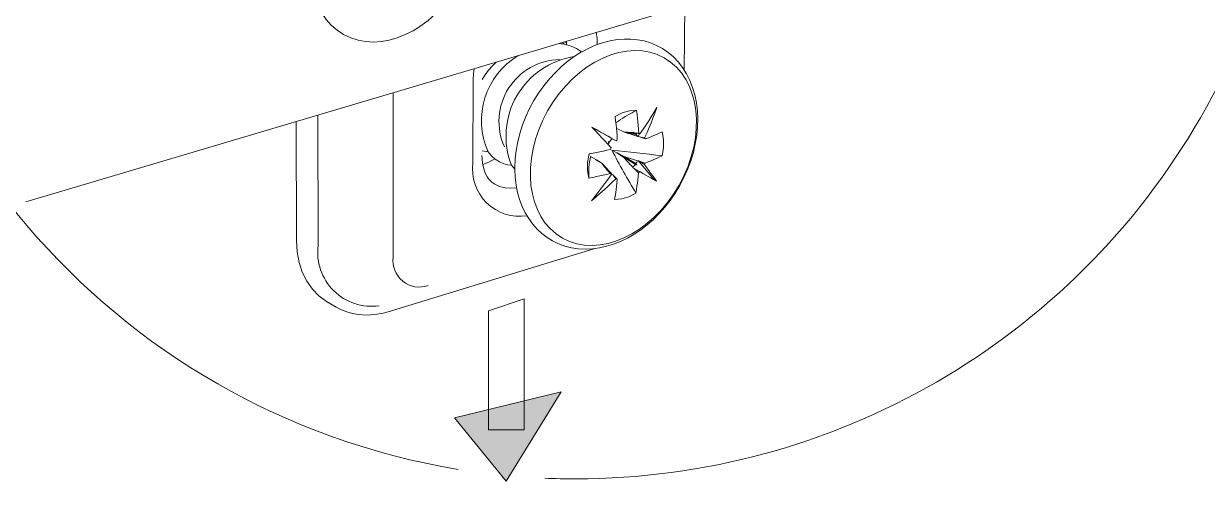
# Model space of a CAD drawing. Header units: metres. Extents: x -11.5 to 7.4, y -3.8 to 5.9.
# Drawn here: x 5.3452 to 5.4676, y -2.074 to -2.0267 of the extents above; entities that cross this region are included whole.
import ezdxf

# ---------------------------------------------------------------- set-up
doc = ezdxf.new("R2010")
doc.units = ezdxf.units.M
doc.header["$MEASUREMENT"] = 0
doc.layers.add('PDF22_Geometry_Num_Penna__7_Num_Penna__7', color=7, linetype='Continuous', lineweight=18)
doc.layers.add('PDF22_Solid Fills_Num_Penna__7_Num_Penna__7', color=7, linetype='Continuous', lineweight=18)

msp = doc.modelspace()

# ---------------------------------------------------------------- hatches: boundary and pattern name
at = {"layer": 'PDF22_Solid Fills_Num_Penna__7_Num_Penna__7', "linetype": 'Continuous', "lineweight": 18}
msp.add_hatch(color=7, dxfattribs=at).paths.add_polyline_path([(5.395103039525148, -2.073966822548594), (5.400775052924056, -2.064713713404002), (5.389730781653496, -2.0673992280867)])

# ---------------------------------------------------------------- linework, layer by layer
at = {"layer": 'PDF22_Geometry_Num_Penna__7_Num_Penna__7', "color": 7, "linetype": 'Continuous', "lineweight": 18, "flags": 128}
for points in [[(5.399074063157512, -2.073646428116184, 0.01043101759920956), (5.402273093456573, -2.073713995960441, 1.00000259239011), (5.402269947627728, -1.924506694755585)], [(5.396343707996358, -2.029979787384654, 0.3795412738112209), (5.393212245541553, -2.039939287628303), (5.392588164361863, -2.039820122521157)], [(5.402100119775271, -2.03010091810181, 0.4794660883047526), (5.395635719839154, -2.041318408754925), (5.395232769786125, -2.041263125973259), (5.394850704339502, -2.041162388460002), (5.394385100467249, -2.040965827458524), (5.393956351782776, -2.040695556081491), (5.393558315754783, -2.040347888810126), (5.393211876989675, -2.039938796225799)], [(5.397236340644319, -2.046536611941677, -0.501894392535327), (5.39164786567104, -2.041058702531722), (5.391665064758667, -2.032746629181708)], [(5.387026470825033, -2.053749417890917, -0.5594245801922627), (5.383401026003389, -2.050795720291827), (5.383401026003389, -2.033818992295398)], [(5.381957039746279, -2.055834193012846, -0.4960148738410157), (5.375641289067532, -2.04959338121591), (5.375613033423569, -2.036130181120906)], [(5.403657005757607, -2.040145185277352), (5.403505899487721, -2.04101988173393), (5.403505899487721, -2.04186018001525), (5.403637349657458, -2.0426513380462, -0.07778277105340936), (5.403824942563245, -2.040416316608766), (5.404439195692866, -2.040768897905168)], [(5.40722544788882, -2.040480813187376), (5.406646821440717, -2.040098747740752), (5.406022740261026, -2.039754765988165, 0.0179304790576754), (5.408511079689115, -2.044197290322827), (5.408566362470777, -2.043817681888722), (5.408614274214889, -2.043479842667431), (5.40865972894648, -2.043165345065066), (5.408695355628, -2.042838562400108), (5.408734667828297, -2.042474924547373), (5.408762923472258, -2.04209285910075), (5.408828034303998, -2.042028976775269), (5.408892899434484, -2.04196054897663), (5.409228281643259, -2.042159566990627), (5.409516980614178, -2.042325415335624), (5.409787251991213, -2.042474064592993), (5.41004892382443, -2.042625170862878), (5.410327794745278, -2.042781191157801), (5.410617722222456, -2.042950725021576), (5.410411333170904, -2.042660797544396), (5.410214772169427, -2.042383155129809), (5.410029267724282, -2.042119026284071), (5.409842534772878, -2.041859811463372), (5.409628774683769, -2.041579712036265), (5.409386758950699, -2.041255386383826), (5.409422385632219, -2.041179218995753), (5.409470297376327, -2.041096909076384), (5.408847444702893, -2.040890520024832), (5.409386758950699, -2.041255386383826)], [(5.409470788778833, -2.041097154777637), (5.409787743393716, -2.040965704607898), (5.410085041908451, -2.040845310994492), (5.410356541791744, -2.040732288418642), (5.410618213624961, -2.040621722855311), (5.410895856039549, -2.040497643723127), (5.411202982604358, -2.040360051022092, 0.01246354743346999), (5.406022740261026, -2.039754765988165)]]:
    msp.add_lwpolyline(points, format="xyb", dxfattribs=at)
for points in [[(5.345401238944476, -2.045102945137137), (5.455141246069813, -2.012529101673405)], [(5.413504220529166, -2.031480162079058), (5.413549675260757, -2.024864655873055)], [(5.41303873950754, -2.043424682736391), (5.413468716698274, -2.042594212505145), (5.413849553638638, -2.041747771692529), (5.414176336303598, -2.040871846729692), (5.414445379174369, -2.039995921766854), (5.414649311213402, -2.039119996804017), (5.41480041748329, -2.038253899891253), (5.41488395590892, -2.037377974928415), (5.414909754540362, -2.036531534115799), (5.414864299808771, -2.035682636290664), (5.414761105282995, -2.034853394565678), (5.414602627975553, -2.034049951472135), (5.414370440292556, -2.033289506097666), (5.41409156937171, -2.032559773379679), (5.413736531062789, -2.031871809874504), (5.413336038022276, -2.031228072594663), (5.412870434150024, -2.030642075109006), (5.412376574633809, -2.030131016505162), (5.411836031879746, -2.029672783670466), (5.41124880588783, -2.029273519136213), (5.410624724708134, -2.028936908421181), (5.41000064352844, -2.028676465094222), (5.409348306704786, -2.028481132599003), (5.4086787707935, -2.028349682429265), (5.407988350275808, -2.02827720055997), (5.407280730670486, -2.02827720055997), (5.406571882558906, -2.028332483341635), (5.405854434903508, -2.028451648448781), (5.405136987248111, -2.028629781856371), (5.404391283948755, -2.02889145368959), (5.403646809155655, -2.029208408304473), (5.402929361500259, -2.029589245244837), (5.402881449756149, -2.029608901344985)], [(5.404513520321547, -2.028833713895406), (5.404513520321547, -2.028601526212409), (5.404493864221401, -2.028387766123301), (5.404485264677586, -2.028199804665637), (5.404465608577439, -2.028006929182937), (5.404438581439736, -2.0278091396752), (5.4044004977457, -2.027585551536018)], [(5.400525666153431, -2.028732853531522), (5.401094464551461, -2.02881639195715)], [(5.400907240197553, -2.028620813760678), (5.401093973148956, -2.028817374762157)], [(5.401336725985781, -2.028713811684503), (5.401075054152566, -2.028574990477209)], [(5.401094341700833, -2.028816760509027), (5.401792133256082, -2.029010864497987), (5.402351103604035, -2.029273764837464), (5.402881818308026, -2.029609147046236)], [(5.401336725985781, -2.028500174446021), (5.401336725985781, -2.028610740009353), (5.401336725985781, -2.028713934535129)], [(5.401336725985781, -2.028872166141319), (5.401336725985781, -2.028713688833877)], [(5.392595535399417, -2.032469355318998), (5.392914947026817, -2.031975495802784), (5.39326752832322, -2.03149637836168), (5.393658193313657, -2.031062715652169), (5.394058686354169, -2.030652394561582)], [(5.402881941158652, -2.029608778494359), (5.402222233297442, -2.030028927635019), (5.40151461369212, -2.030530158188788), (5.400832792718242, -2.031098956586816), (5.400180455894587, -2.03172303776651), (5.399566202764966, -2.03238520264024), (5.39898020527931, -2.033102650295636), (5.398438434018985, -2.033856953138809), (5.397943345996511, -2.034640740132203), (5.397507226274483, -2.035457696794598), (5.397116561284042, -2.036297995075918), (5.396779950569011, -2.037155492444866), (5.396492480104348, -2.038030188901445), (5.39627626300272, -2.038906113864282), (5.396110414657725, -2.039782038827121), (5.396007220131949, -2.04065550677744), (5.395969136437914, -2.041535117259055), (5.395978964487986, -2.041729221248016)], [(5.391786932579585, -2.03133151282169), (5.391748848885547, -2.031593184654908), (5.39171199369777, -2.031835200387978), (5.391693566103884, -2.032048960477086), (5.391683738053807, -2.032261492059934), (5.39166408195366, -2.032497365261708), (5.39166408195366, -2.032746752032335)], [(5.406358491021674, -2.036298486478421), (5.407085766727144, -2.035916421031797), (5.407838841064059, -2.035690375880097), (5.408566116769528, -2.035628950567136), (5.408621399551192, -2.036063841782907), (5.408659483245229, -2.036475391379752), (5.408695109926748, -2.036837800726228), (5.408734422127043, -2.037200210072703), (5.408762677771005, -2.037583504025586), (5.40878970490871, -2.03801225271006)], [(5.408566116769528, -2.035628950567136), (5.408314272986384, -2.035765314761912), (5.408100512897274, -2.03589553642539), (5.407719675956912, -2.036111753527017), (5.407402721342027, -2.036298486478421), (5.407141049508812, -2.036454506773345), (5.406924832407185, -2.036595784993158), (5.406730728418225, -2.036718635619081), (5.406433429903487, -2.03692993869567)], [(5.408911204177747, -2.038066798387971), (5.409255185930334, -2.03758276692183), (5.409554941457589, -2.037145418693541), (5.409823984328364, -2.036735097602954), (5.410094255705395, -2.036305120412221), (5.410373126626244, -2.035851801602562), (5.410672882153495, -2.035345657023755), (5.410456665051871, -2.035924283471857), (5.410262561062911, -2.036453769669589), (5.410066000061432, -2.036941486654507), (5.409871896072474, -2.037416918576834), (5.409655678970848, -2.037918149130602), (5.409403835187703, -2.038477119478556)], [(5.376507140279045, -2.055379277145049), (5.375724581791907, -2.054819078290837), (5.375043989324288, -2.054121286735588), (5.374465362876187, -2.053299416048158), (5.373999759003935, -2.052376807847469), (5.373664376795162, -2.051352233627263), (5.373460444756128, -2.050252720525244), (5.373395333924389, -2.049099153147818), (5.373357250230352, -2.036799348480313)], [(5.40645898283368, -2.038802673637255), (5.406516722627863, -2.038738791311774), (5.406581833459606, -2.038673680480034), (5.406553577815643, -2.038253531339374), (5.406516722627863, -2.037862866348937), (5.4064884669839, -2.037490628952387), (5.406452840302386, -2.037125762593393), (5.406403700052014, -2.036735097602954), (5.406358245320421, -2.036297749374666)], [(5.40595836653304, -2.039514593014484), (5.405611927767934, -2.039138670099157), (5.40529620165931, -2.03879468834657), (5.4049890750945, -2.03847036269413), (5.404681948529692, -2.038133751979099), (5.404326910220773, -2.037770114126364), (5.403944844774147, -2.037368392579593), (5.404420276696474, -2.037639892462884), (5.404849025380948, -2.037890507739769), (5.405240918877647, -2.038115324385211), (5.405621755818009, -2.038327855968059), (5.40602224885852, -2.038561272157314), (5.40645959708681, -2.038803287890384)], [(5.403944844774147, -2.037377974928415), (5.406013649314705, -2.038561026456063), (5.406013649314705, -2.038618766250247)], [(5.406488221282652, -2.037507705189391), (5.406666354690241, -2.037601071665093)], [(5.407244121183961, -2.037873431502766), (5.406665494735858, -2.037600703113215)], [(5.408220660809429, -2.037946650475817), (5.40794178988858, -2.037918394831854), (5.407681346561622, -2.037901195744225), (5.407243998333335, -2.037872940100263)], [(5.407244366885214, -2.037873062950888), (5.407822993333316, -2.03798240000796), (5.408463045094377, -2.038095422583811), (5.40855641157008, -2.038002056108108)], [(5.407383310943132, -2.037946650475817), (5.407254317785913, -2.037881539644077)], [(5.407382942391255, -2.037946281923939), (5.407923485145318, -2.0380408769059), (5.408520539187309, -2.038144071431677), (5.408613905663012, -2.03823498089486), (5.408696215582381, -2.038338175420636)], [(5.407383679495009, -2.037947019027694), (5.407980733537, -2.038123923929025), (5.408695724179877, -2.038337684018133), (5.408743635923987, -2.038327855968059)], [(5.408220660809429, -2.037890139187891), (5.408220660809429, -2.037946650475817), (5.408343511435353, -2.03802158935763), (5.4084626765425, -2.038095299733184)], [(5.408220660809429, -2.037890262038517), (5.408343511435353, -2.037956601376517)], [(5.408342897182226, -2.037955987123388), (5.408911695580253, -2.038066552686718), (5.408853955786068, -2.038040754055275), (5.408788844954328, -2.038012498411311)], [(5.408789336356831, -2.038012621261938), (5.408343388584727, -2.037956109974013)], [(5.408585404317799, -2.038001810406857), (5.40852029348606, -2.038144317132928)], [(5.408892530882607, -2.038059427350415), (5.40874388162524, -2.038328470221188)], [(5.411222393003253, -2.037862743498311), (5.410912809425925, -2.038001564705605), (5.410633938505081, -2.038124415331529), (5.410363667128047, -2.03823498089486), (5.410104452307346, -2.03834923197697), (5.409814524830166, -2.038470854096635), (5.409487742165211, -2.03859001920378)], [(5.411203105454986, -2.040360542424596), (5.411351754712351, -2.039493217005574), (5.411351754712351, -2.038645547686698), (5.411222761555132, -2.037862989199562)], [(5.405725196045038, -2.038990389393667), (5.40562200151926, -2.038849111173854)], [(5.405622124369888, -2.038848988323228), (5.40578060167733, -2.038906728117412)], [(5.405622124369888, -2.039148743850483), (5.405667579101479, -2.039065205424854), (5.405725318895662, -2.038990266543041)], [(5.405780478826701, -2.038906482416161), (5.405893501402554, -2.038757833158792), (5.406012666509701, -2.038619011951498)], [(5.406013157912202, -2.038560903605436), (5.406136008538127, -2.038627242943436)], [(5.406459474236186, -2.038803165039758), (5.406135148583745, -2.038626260138428)], [(5.408863660985517, -2.038393089650424), (5.40874326737211, -2.038327978818685)], [(5.408863415284264, -2.038392475397295), (5.409487496463958, -2.038590264905032), (5.409442041732367, -2.038532525110848), (5.409403958038329, -2.038477242329182)], [(5.409403589486452, -2.038476996627931), (5.408864275238646, -2.038393458202302)], [(5.392579196266169, -2.040295431592856), (5.392587795809982, -2.040609929195222), (5.392652906641722, -2.041172585061953), (5.392662734691797, -2.04122663933736), (5.393296643921563, -2.040994451654363), (5.393919496594998, -2.040667668989406)], [(5.405873968153031, -2.039681424164489), (5.405491902706407, -2.039773562133932), (5.405118436803599, -2.039847272509486), (5.404781826088568, -2.039923439897559), (5.404439072842239, -2.039995921766854), (5.404074206483244, -2.040061032598594), (5.403656514355102, -2.040144571024222)], [(5.405957997981162, -2.039514224462606), (5.405919914287127, -2.039597762888235), (5.405874459555536, -2.039681301313863)], [(5.406563037313839, -2.040043587809713), (5.408594986666619, -2.041281922119026), (5.408446337409252, -2.04122663933736)], [(5.406646575739467, -2.040098993442005), (5.406563037313839, -2.040043710660339), (5.407364023394861, -2.040444203700851)], [(5.407224956486315, -2.040480444635499), (5.407661076208347, -2.040955876557824), (5.407914148497751, -2.041226147934856), (5.40820161896241, -2.041514846905778)], [(5.408201741813038, -2.041514109802022), (5.408323363932702, -2.041378974113505), (5.408446214558627, -2.04122663933736), (5.407803705785044, -2.040835974346922), (5.407225079336943, -2.040480936038002)], [(5.40859474096537, -2.041281430716522), (5.408501374489667, -2.041142609509228), (5.407904320447676, -2.040777743150234), (5.407363777693613, -2.04044481795398)], [(5.407364023394861, -2.040444449402102), (5.407961077436852, -2.040622582809692), (5.408678525092247, -2.040846170948873)], [(5.393910528499307, -2.043285370126593), (5.393613229984568, -2.043071610037486), (5.393341730101278, -2.042800110154194), (5.393118141962098, -2.042504040145717), (5.392931409010693, -2.042129345736649), (5.392765560665696, -2.041683397964546), (5.392662366139918, -2.041226393636109)], [(5.395969136437914, -2.04172934409864), (5.39563621124166, -2.041319023008055)], [(5.405007871240267, -2.041152437559302), (5.404326050266388, -2.040713860824753)], [(5.404326418818266, -2.040713246571624), (5.404439441394116, -2.04076852935329)], [(5.405017453589089, -2.041152437559302), (5.404438827140989, -2.040769143606419)], [(5.405473229411266, -2.041812513972391), (5.405528512192934, -2.041792857872244), (5.405231213678196, -2.041450104625915), (5.405007625539016, -2.04115280611118)], [(5.405640920515653, -2.041925045145738), (5.405667947653356, -2.041960671827256), (5.405706031347393, -2.041992612989995), (5.405331336938325, -2.041552807749188), (5.405008239792146, -2.041152314708676)], [(5.405017330738463, -2.041152069007424), (5.40545467896675, -2.041617672879675), (5.405706522749897, -2.041889172762968), (5.405993993214556, -2.042184014265185), (5.405873599601154, -2.042118903433446), (5.405761805531561, -2.042035365007817)], [(5.405743992190803, -2.042054898257339), (5.405761191278431, -2.042035242157191), (5.405370526287992, -2.04156963828494), (5.405017944991593, -2.041151946156798)], [(5.408324346737711, -2.041645928523638), (5.408201496111786, -2.041569761135566), (5.408201496111786, -2.0415144783539)], [(5.408892530882607, -2.041961040379134), (5.408323732484579, -2.041646542776768)], [(5.408323855335206, -2.041646542776768), (5.408762432069755, -2.042092490548872)], [(5.408678893644128, -2.04084567954637), (5.408595355218496, -2.040994328803738), (5.408500760236535, -2.041142978061107)], [(5.40884695330039, -2.04089088857671), (5.408724102674467, -2.04082577774497)], [(5.41044008021737, -2.04284875900206), (5.408725085479473, -2.040826637699352)], [(5.403637718209335, -2.042650723793071), (5.404057867349996, -2.042577013417517), (5.40443870429036, -2.042493474991888), (5.404775315005393, -2.04242590714763), (5.405118068251722, -2.042353425278335), (5.405473106560642, -2.04228094340904), (5.405863771551079, -2.04218389141456)], [(5.406433429903487, -2.042710060645391), (5.405993624662679, -2.043135123811089), (5.405593131622169, -2.043518417763972), (5.405212294681805, -2.043863628022818), (5.404810573135034, -2.044216209319219), (5.404384281463077, -2.044590903728287), (5.40390884954075, -2.044988939756281), (5.404290914987376, -2.044515964846474), (5.404643496283779, -2.044076159605666), (5.404959222392401, -2.043657238971265), (5.40526880596973, -2.043246917880679), (5.405593131622169, -2.042800970108575), (5.405948169931088, -2.042299739554807)], [(5.405593254472793, -2.041876887700375), (5.405472860859389, -2.041811776868635)], [(5.405586129136491, -2.041876887700375), (5.40555787349253, -2.041831432968784), (5.405528389342306, -2.041793349274747)], [(5.405592885920916, -2.041876887700375), (5.405864385804207, -2.042184014265185), (5.405900012485727, -2.042241754059369), (5.405947924229837, -2.042299493853553)], [(5.405993993214556, -2.042241631208744), (5.406116843840481, -2.042306742040483)], [(5.406116106736725, -2.042306004936728), (5.406433061351612, -2.042710183496018), (5.406498172183351, -2.042735982127462), (5.406553454965016, -2.042764237771424)], [(5.406553086413139, -2.042764852024554), (5.406116966691108, -2.042306619189858)], [(5.408511202539739, -2.044196921770949), (5.407783926834268, -2.044581444230091), (5.40703822353491, -2.044803803863013), (5.406301119779368, -2.044868914694753), (5.406358859573553, -2.044496677298204), (5.406414142355219, -2.044141638989283), (5.406452226049256, -2.043818541843104), (5.406487852730772, -2.04350035872196), (5.406527164931067, -2.043156376969373), (5.406552963562511, -2.042764483472676)], [(5.396156360791823, -2.043650236485588), (5.395549478699758, -2.043695691217179), (5.394973309264175, -2.043657607523143), (5.394414338916221, -2.043518786315849), (5.393910651349932, -2.043285370126593)], [(5.404158359162004, -2.049939205727886), (5.382870802701904, -2.056451517408113), (5.382376943185688, -2.056590338615408), (5.381519445816739, -2.05674881592285), (5.380660719941531, -2.056794270654442), (5.379822878672728, -2.05674881592285), (5.379208625543111, -2.056645621397074), (5.37861157150112, -2.056477316039558), (5.378042773103092, -2.056245128356562), (5.377493630805214, -2.055966257435714), (5.376507140279045, -2.055379031443798)]]:
    msp.add_lwpolyline(points, dxfattribs=at)
msp.add_lwpolyline([(5.395103039525148, -2.073966822548594), (5.400775052924056, -2.064713713404002), (5.389730781653496, -2.0673992280867)], close=True, dxfattribs=at)
at = {"layer": 'PDF22_Geometry_Num_Penna__7_Num_Penna__7', "color": 7, "linetype": 'Continuous', "lineweight": 18}
for centre, radius, start, end in [((5.402289921014113, -1.999112957459316), 0.07462020441551243, 99.99243650178951, 260.6126301269182), ((5.400735059458592, -2.036799134271622), 0.00639288193407328, 91.04104106892298, 204.0904789041477)]:
    msp.add_arc(centre, radius, start, end, dxfattribs=at)
for centre, major_axis, ratio in [((5.38345054466901, -2.018581677846572), (0.005170154937935933, 0.00923652097727734), 0.7424845873897654), ((5.406174849354352, -2.039535433468261), (0.00525456088094245, 0.009310080078380965), 0.7301396689522175)]:
    msp.add_ellipse(centre, major_axis=major_axis, ratio=ratio, dxfattribs=at)
msp.add_ellipse((5.405428726044677, -2.039137287920058), major_axis=(0.005593475958897365, 0.009968297181664365), ratio=0.7641873556499914, start_param=2.217206502806271, end_param=4.711091377720306, dxfattribs=at)
at = {"layer": 'PDF22_Solid Fills_Num_Penna__7_Num_Penna__7', "color": 7, "linetype": 'Continuous', "lineweight": 18}
for p, q in [((5.396945798914011, -2.055130381776928), (5.393260280136289, -2.056358888036167)), ((5.396945798914011, -2.068632894072228), (5.396945798914011, -2.055130381776928)), ((5.393260280136289, -2.056358888036167), (5.393260280136289, -2.068632894072228)), ((5.393260280136289, -2.068632894072228), (5.396945798914011, -2.068632894072228))]:
    msp.add_line(p, q, dxfattribs=at)

doc.saveas('drawing.dxf')
